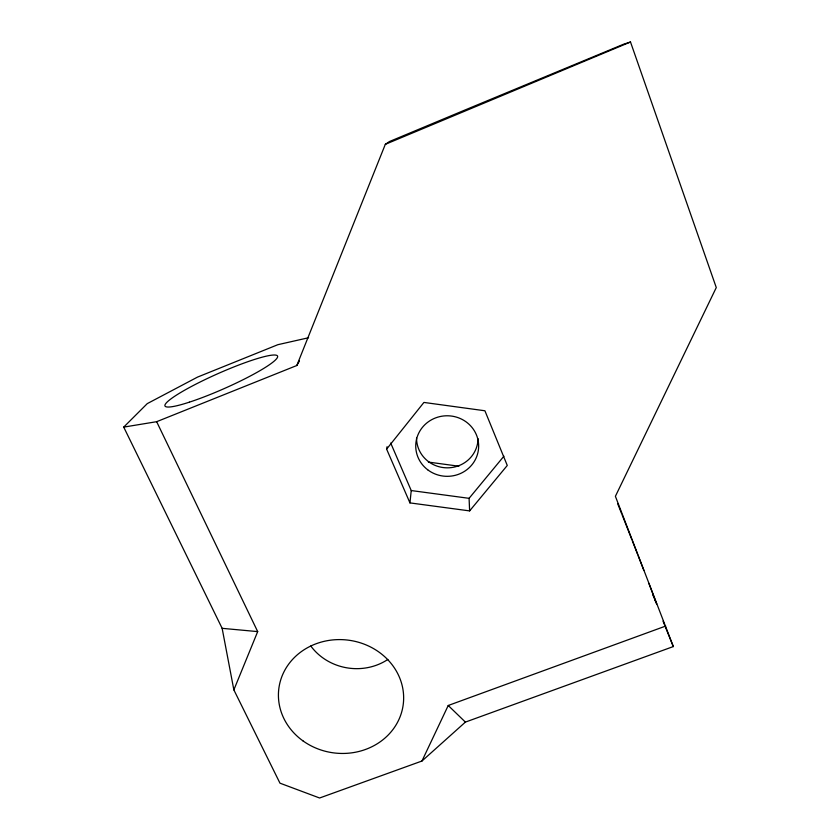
<?xml version="1.0" encoding="UTF-8"?>
<svg xmlns="http://www.w3.org/2000/svg" width="840" height="840" viewBox="0 0 840 840"><rect width="100%" height="100%" fill="white"/><g stroke="black" fill="none" stroke-linecap="round" stroke-linejoin="round"><path stroke-width="1.26" d="M409.952 502.898L386.62 449.127L423.917 402.433L484.911 410.77L507.276 465.465L469.623 510.899L409.952 502.898L411.233 490.55L390.695 443.048M386.62 449.127L387.072 446.723M123.722 427.108L156.65 421.691L296.804 365.516L385.319 144.333L389.477 141.529L465.003 109.998L623.637 44.205L630.504 42L716.279 287.574L615.395 496.304L673.312 646.569L465.402 722.096L421.953 761.029L319.61 798L279.962 783.163L233.856 689.881L222.138 628.331L123.722 427.108L147.252 403.631L197.505 377.108L277.882 344.683L308.564 337.743M233.856 689.881L257.691 631.606L156.65 421.691M421.953 761.029L448.224 705.495L665.7 626.052M296.804 365.516L299.45 360.98M469.623 510.899L469.088 498.33L503.916 456.183M385.319 144.333L630.504 42M222.138 628.331L257.691 631.606M411.233 490.55L469.088 498.33M428.379 462.084L458.871 466.211M448.224 705.495L465.402 722.096M656.365 603.446L656.68 604.002L648.858 583.307M654.612 599.203L655.925 602.385M663.033 621.159L664.503 624.782M665.48 627.207L673.312 646.569M652.89 594.909L654.182 598.133M617.621 503.559L621.59 513.544M622.051 514.689L631.785 539.427M632.258 540.624L637.707 554.568M638.159 555.734L643.839 570.339M387.87 659.452A54.474 50.295 7.6 0 1 310.81 646.023M478.055 438.669A30.755 29.642 0.8 0 1 447.058 467.838A30.755 29.642 0.8 0 1 416.556 438.123M189.368 402.161A61.53 8.095 -23.9 0 0 277.452 357.378A61.53 8.095 -23.9 0 0 196.97 383.596A61.53 8.095 -23.9 0 0 189.368 402.161M302.967 740.87A62.706 56.837 7.2 0 0 403.127 705.264A62.706 56.837 7.2 0 0 317.006 643.429A62.706 56.837 7.2 0 0 302.967 740.87M427.675 469.77A31.458 30.271 0.8 0 0 478.328 450.471A31.458 30.271 0.8 0 0 435.593 417.9A31.458 30.271 0.8 0 0 427.675 469.77"/></g></svg>
